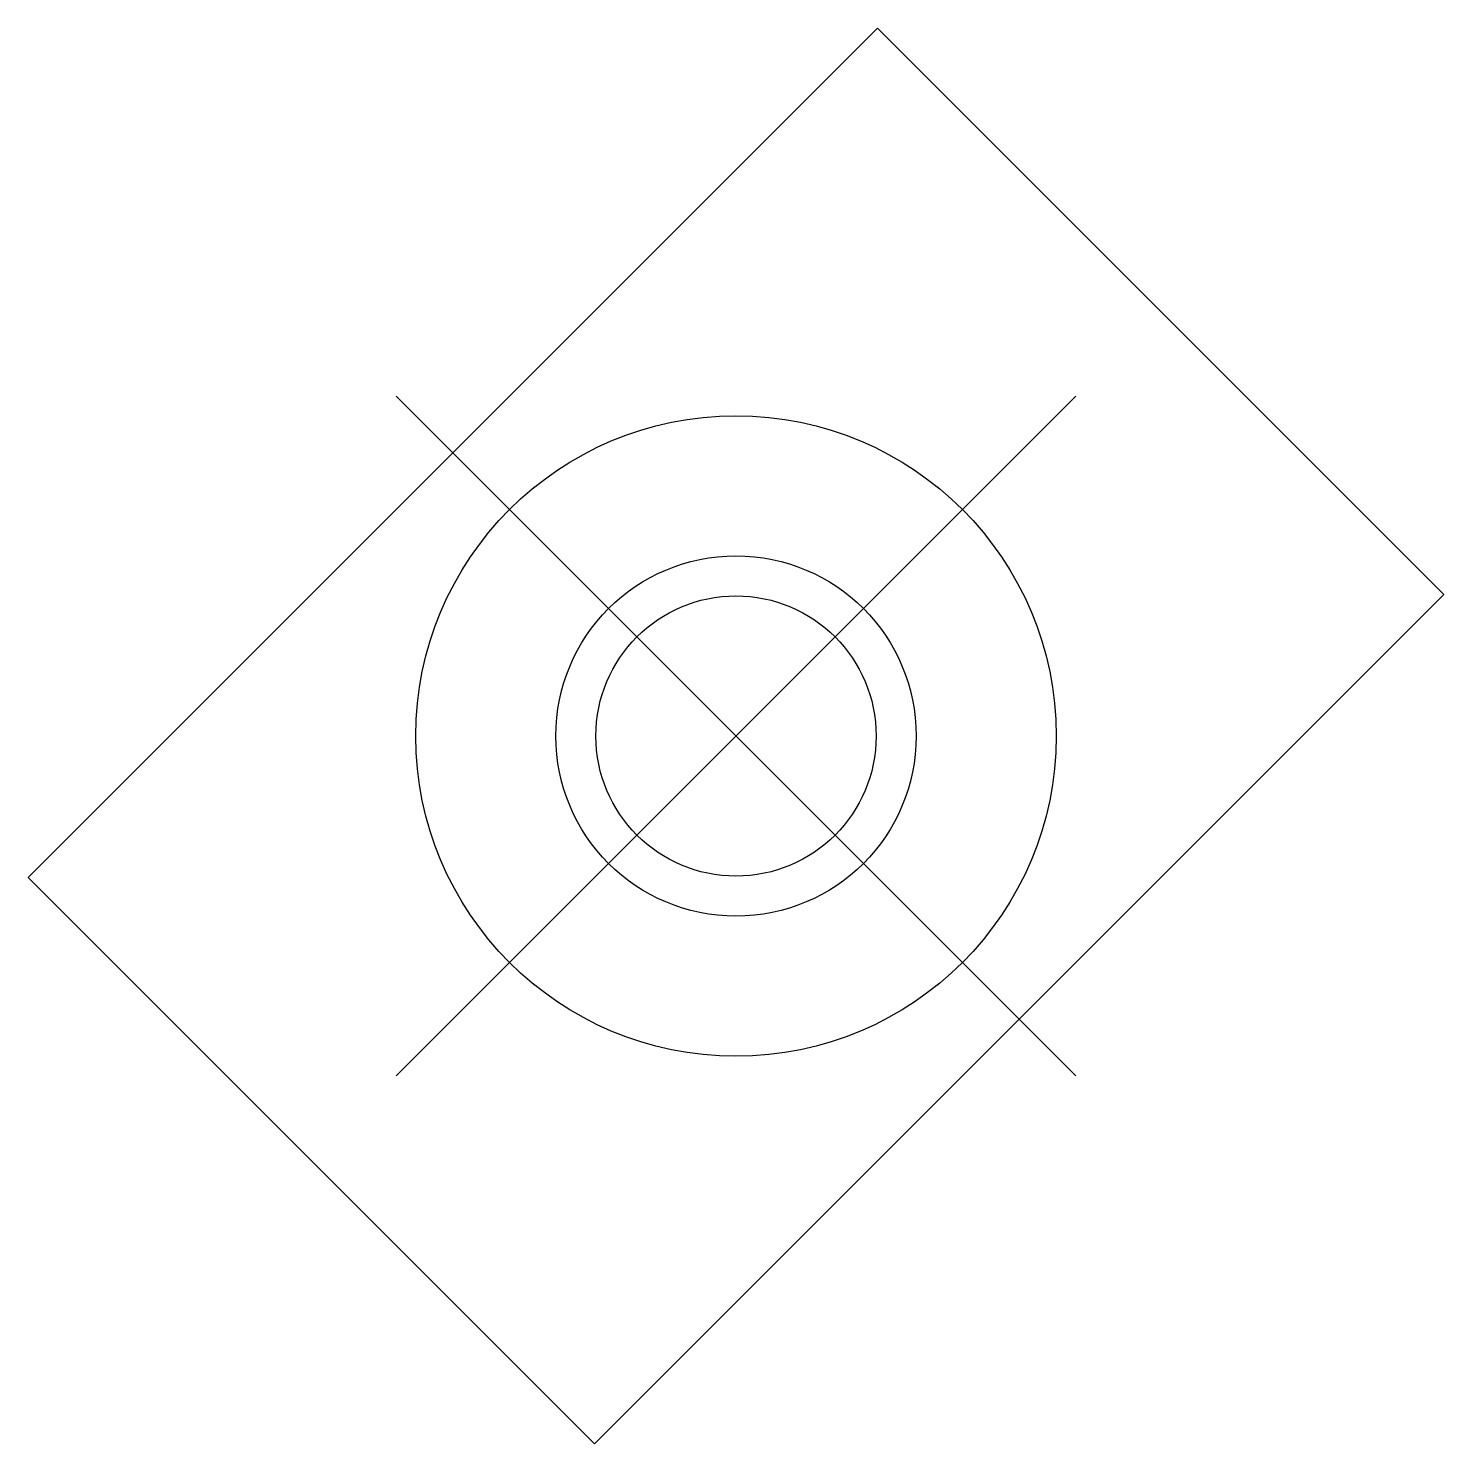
# Model space of a CAD drawing. Extents: x -71 to 54, y 899 to 1024.
# Drawn here: x -71.3 to -53.62, y 1006.38 to 1024.05 of the extents above.
import ezdxf

# ---------------------------------------------------------------- set-up
doc = ezdxf.new("R2010")
doc.units = 0
doc.header["$MEASUREMENT"] = 0
doc.linetypes.add('CENTER', pattern=[22, 20, -1, 0, -1])
doc.layers.get('0').update_dxf_attribs({"linetype": 'CONTINUOUS'})
doc.layers.add('$PARTREF_BOM', color=7, linetype='CONTINUOUS')
doc.styles.get("Standard").update_dxf_attribs({"font": 'txt.shx', "bigfont": 'chineset.shx'})

# ---------------------------------------------------------------- blocks, each defined once
blk = doc.blocks.new('PARTREF')
at = {"layer": '$PARTREF_BOM', "color": 2}
for p, q in [((-1.75, -1.75), (1.75, 1.75)), ((-1.75, 1.75), (1.75, -1.75))]:
    blk.add_line(p, q, dxfattribs=at)
blk.add_circle((0, 0), 1.75, dxfattribs=at)
at = {"layer": '$PARTREF_BOM', "color": 2, "flags": 1}
for tag, p in [('TAG15', (5.594, -4.742)), ('TAG5', (-16.086, -4.95)), ('TAG10', (-5.651, -4.998)), ('TAG14', (5.594, -8.742)), ('TAG4', (-16.086, -8.95)), ('TAG9', (-5.651, -8.998)), ('TAG13', (5.594, -12.742)), ('TAG3', (-16.086, -12.95)), ('TAG8', (-5.651, -12.998)), ('TAG12', (5.594, -16.742)), ('TAG2', (-16.086, -16.95)), ('TAG7', (-5.651, -16.998)), ('TAG11', (5.594, -20.742)), ('TAG1', (-16.086, -20.95)), ('TAG6', (-5.651, -20.998))]:
    blk.add_attdef(tag, p, '', height=2.5, dxfattribs=at)

msp = doc.modelspace()

# ---------------------------------------------------------------- linework, layer by layer
at = {"color": 7, "linetype": 'CONTINUOUS'}
for p, q in [((-60.694, 1024.055), (-71.301, 1013.448)), ((-66.705, 1019.459), (-58.219, 1010.973)), ((-64.23, 1006.377), (-71.301, 1013.448))]:
    msp.add_line(p, q, dxfattribs=at)
at = {"color": 7}
for q in [(-60.694, 1024.055), (-64.23, 1006.377)]:
    msp.add_line((-53.623, 1016.984), q, dxfattribs=at)
at = {"color": 1, "linetype": 'CENTER'}
msp.add_line((-66.705, 1010.973), (-58.219, 1019.459), dxfattribs=at)
at = {"color": 7, "linetype": 'CONTINUOUS'}
for radius in [4, 2.25]:
    msp.add_circle((-62.462, 1015.216), radius, dxfattribs=at)

# ---------------------------------------------------------------- block references
at = {"color": 7}
msp.add_blockref('PARTREF', (-62.462, 1015.216), dxfattribs=at)

doc.saveas('drawing.dxf')
